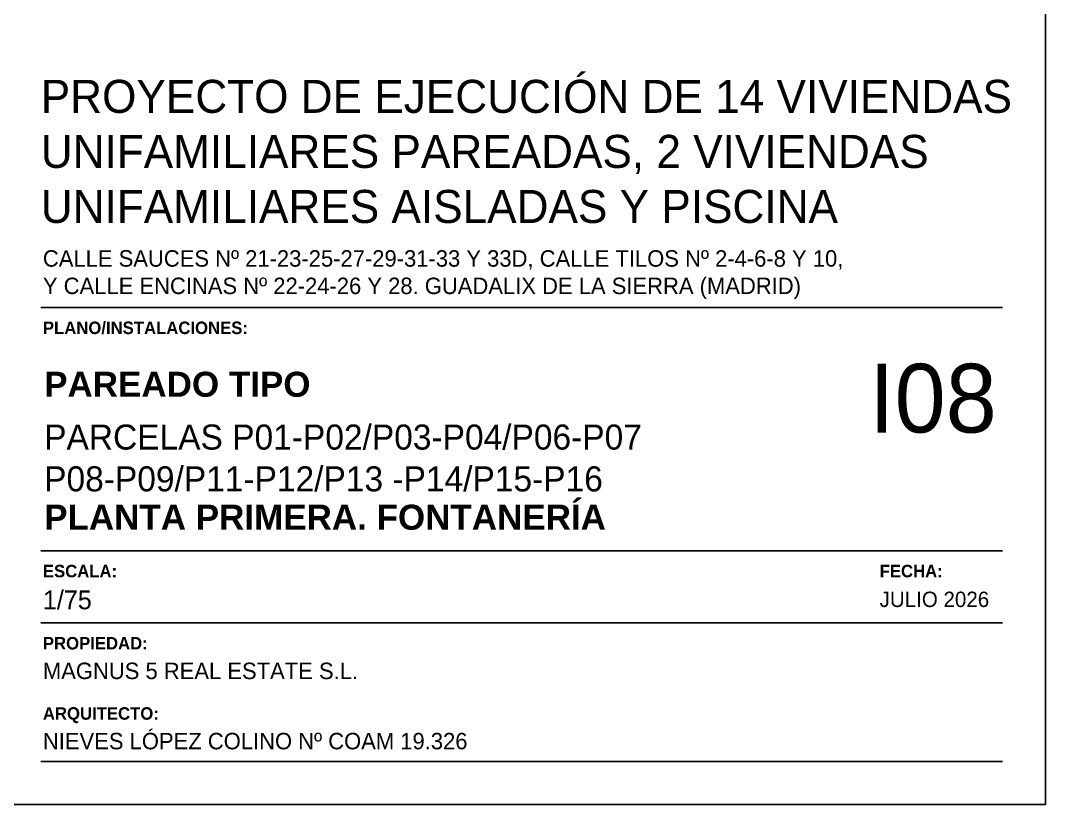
# Model space of a CAD drawing. Header units: millimetres. Extents: x 441156 to 441876, y 4514765 to 4515211.
# Drawn here: x 441455.97 to 441463.11, y 4515165.05 to 4515170.51 of the extents above; entities that cross this region are included whole.
import ezdxf

# ---------------------------------------------------------------- set-up
doc = ezdxf.new("R2010")
doc.units = ezdxf.units.MM
doc.layers.add('01_cartela', color=6, linetype='Continuous', plot=False)
doc.layers.add('01_texto cartela', color=5, linetype='Continuous')
doc.styles.add('Century Gothic', font='', dxfattribs={"height": 2})
doc.styles.add('Century Gothic_3', font='', dxfattribs={"height": 4.5})
doc.styles.add('Century Gothic_5', font='', dxfattribs={"height": 2.5})
doc.styles.add('Century Gothic_6', font='', dxfattribs={"height": 11})
doc.styles.add('NIEVES3', font='swisseb.ttf')
doc.styles.get('Century Gothic').set_extended_font_data('Century Gothic')
doc.styles.get('Century Gothic_3').set_extended_font_data('Century Gothic')
doc.styles.get('Century Gothic_5').set_extended_font_data('Century Gothic')
doc.styles.get('Century Gothic_6').set_extended_font_data('Century Gothic')

msp = doc.modelspace()

# ---------------------------------------------------------------- linework, layer by layer
at = {"layer": '01_cartela', "color": 3}
msp.add_lwpolyline([(441432.47255193, 4515186.58008588), (441432.47255193, 4515165.04506187), (441463.11053999, 4515165.04506187), (441463.11053999, 4515186.58008588)], close=True, dxfattribs=at)
at = {"layer": '01_texto cartela', "color": 5}
for p, q in [((441456.10926684, 4515168.50596835), (441462.81053999, 4515168.50596835)), ((441456.10926684, 4515166.81158897), (441462.81053999, 4515166.81158897)), ((441456.10926684, 4515166.30926953), (441462.81053999, 4515166.30926953)), ((441456.10926684, 4515165.34506187), (441462.81053999, 4515165.34506187))]:
    msp.add_line(p, q, dxfattribs=at)

# ---------------------------------------------------------------- texts
for s, insert, char_height, width, attachment_point, style in [('\\PPROYECTO DE EJECUCIÓN DE 14 VIVIENDAS UNIFAMILIARES PAREADAS, 2 VIVIENDAS UNIFAMILIARES AISLADAS Y PISCINA', (441456.10926684, 4515170.47577944), 0.23, 6.8221698289, 1, 'Century Gothic_3'), ('CALLE SAUCES Nº 21-23-25-27-29-31-33 Y 33D, CALLE TILOS Nº 2-4-6-8 Y 10, \\PY CALLE ENCINAS Nº 22-24-26 Y 28. GUADALIX DE LA SIERRA (MADRID)', (441456.12406073, 4515168.90567982), 0.114550418, 9.2468106263, 1, 'Century Gothic'), ('{\\fCentury Gothic|b1|i0|c0|p34;PLANO/INSTALACIONES: }', (441456.12406073, 4515168.40871088), 0.0870135776, 2.1171461181, 1, 'Century Gothic'), ('\\pt2.3273;\\PPARCELAS P01-P02/P03-P04/P06-P07\\PP08-P09/P11-P12/P13 -P14/P15-P16 ', (441456.13293706, 4515167.22352015), 0.1745530179, 7.0090801689, 7, 'Century Gothic_5'), ('\\pt2.3273;PLANTA PRIMERA. FONTANERÍA', (441456.13293706, 4515166.9563479), 0.1745530179, 7.0090801689, 7, 'NIEVES3'), ('{\\fCentury Gothic|b1|i0|c0|p34;ESCALA: }', (441456.12406073, 4515166.71433151), 0.0870135776, 2.1171461181, 1, 'Century Gothic'), ('{\\fCentury Gothic|b1|i0|c0|p34;FECHA: }', (441461.95492815, 4515166.71433151), 0.0870135776, 2.1171461181, 1, 'Century Gothic'), ('1/75', (441456.12406073, 4515166.53569907), 0.130914763, 2.1171461181, 1, 'Century Gothic'), ('1/75', (441456.12406073, 4515166.53569907), 0.130914763, 2.1171461181, 1, 'Century Gothic'), ('JULIO 2026', (441461.95492815, 4515166.52747236), 0.106913723, 3.5043768434, 1, 'Century Gothic'), ('{\\fCentury Gothic|b1|i0|c0|p34;PROPIEDAD:}', (441456.12406073, 4515166.21164645), 0.0870135776, 0.8370923696, 1, 'Century Gothic'), ('MAGNUS 5 REAL ESTATE S.L.', (441456.12406073, 4515166.03301401), 0.114550418, 4.882308024, 1, 'Century Gothic'), ('{\\fCentury Gothic|b1|i0|c0|p34;ARQUITECTO:}', (441456.12406073, 4515165.72256117), 0.0870135776, 0.8370923696, 1, 'Century Gothic'), ('NIEVES LÓPEZ COLINO Nº COAM 19.326', (441456.12406073, 4515165.54392873), 0.114550418, 3.6515309653, 1, 'Century Gothic')]:
    msp.add_mtext(s, dxfattribs=dict(at, insert=insert, char_height=char_height, width=width, attachment_point=attachment_point, style=style))
at = {"layer": '01_texto cartela', "color": 1}
for s, insert, char_height, width, attachment_point, style in [('\\pt2.3273;PAREADO TIPO ', (441456.13293706, 4515167.8823318), 0.1745530179, 7.0090801689, 7, 'NIEVES3'), ('I08', (441462.77101276, 4515168.11444743), 0.478574677, 1.0498533469, 3, 'Century Gothic_6')]:
    msp.add_mtext(s, dxfattribs=dict(at, insert=insert, char_height=char_height, width=width, attachment_point=attachment_point, style=style))

doc.saveas('drawing.dxf')
